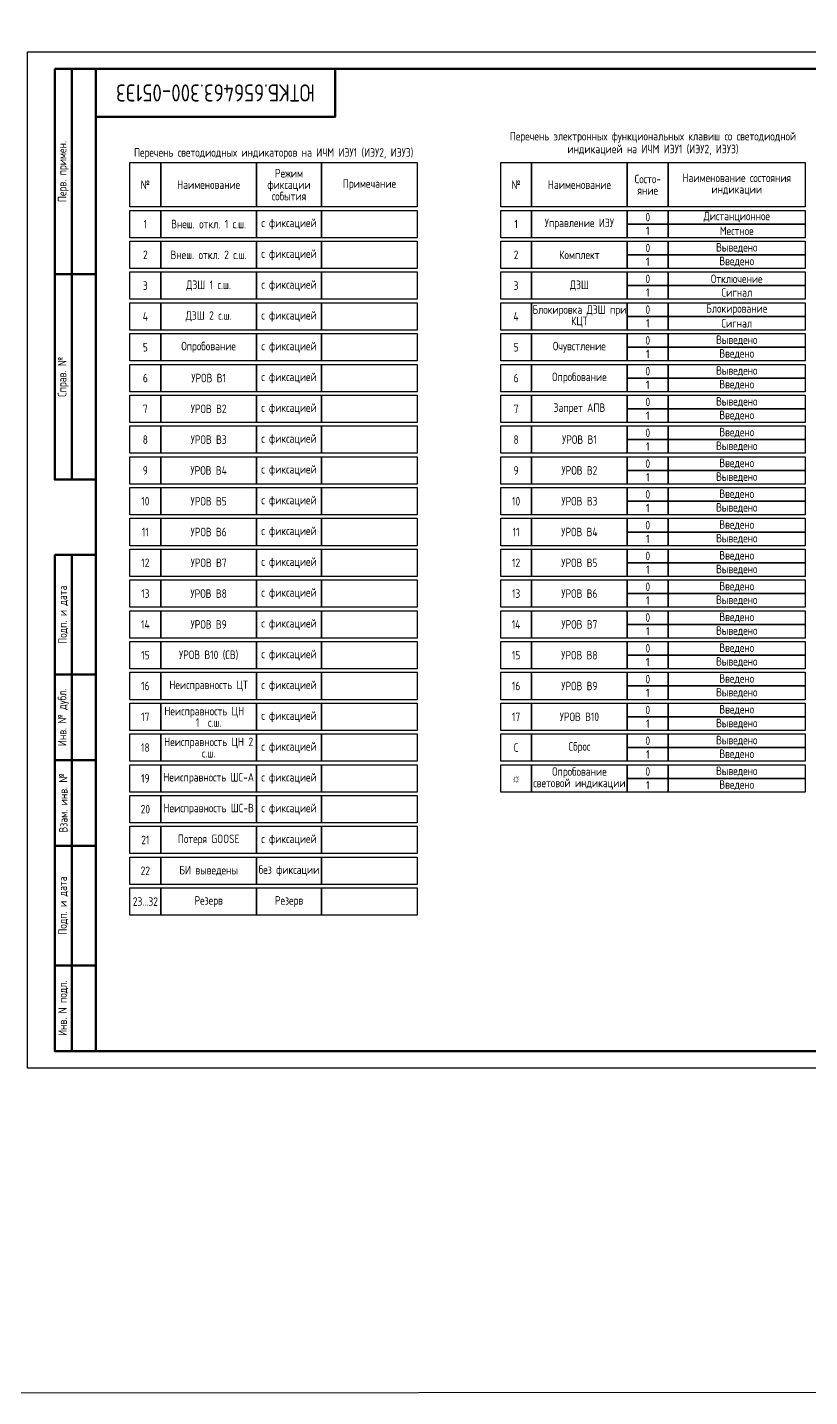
# Model space of a CAD drawing. Header units: millimetres. Extents: x -1043 to 5194, y -96 to 618.
# Drawn here: x 0 to 228.7, y -96 to 304.1 of the extents above; entities that cross this region are included whole.
import ezdxf

# ---------------------------------------------------------------- set-up
doc = ezdxf.new("R2010")
doc.units = ezdxf.units.MM
doc.styles.add('Gost_type_A', font='GOST_A.TTF')

# ---------------------------------------------------------------- blocks, each defined once
blk = doc.blocks.new('Штамп угловой верхний')
at = {"lineweight": 50}
blk.add_lwpolyline([(0, 0), (70, 0), (70, -14), (0, -14)], close=True, dxfattribs=at)
blk = doc.blocks.new('Формат_А3')
blk.add_lwpolyline([(-420, 297), (0, 297), (0, 0), (-420, 0)], close=True)
at = {"lineweight": 50}
blk.add_lwpolyline([(-400, 292), (-5, 292), (-5, 5), (-400, 5)], close=True, dxfattribs=at)
blk = doc.blocks.new('Штамп левый верхний')
at = {"lineweight": 50}
for points in [[(-12, 0), (-7, 0), (-7, -60), (-12, -60)], [(-7, 0), (0, 0), (0, -60), (-7, -60)], [(-12, -60), (-7, -60), (-7, -120), (-12, -120)], [(-7, -60), (0, -60), (0, -120), (-7, -120)]]:
    blk.add_lwpolyline(points, close=True, dxfattribs=at)
at = {"char_height": 2.5, "width": 60, "attachment_point": 5, "rotation": 90, "style": 'Gost_type_A'}
for s, insert in [('Перв. примен.', (-9.5, -30)), ('Справ. №', (-9.5, -90))]:
    blk.add_mtext(s, dxfattribs=dict(at, insert=insert))
blk = doc.blocks.new('Штамп левый нижний')
at = {"lineweight": 50}
for points in [[(-12, 145), (-7, 145), (-7, 110), (-12, 110)], [(-7, 145), (0, 145), (0, 110), (-7, 110)], [(-12, 110), (-7, 110), (-7, 85), (-12, 85)], [(-7, 110), (0, 110), (0, 85), (-7, 85)], [(-12, 85), (-7, 85), (-7, 60), (-12, 60)], [(-7, 85), (0, 85), (0, 60), (-7, 60)], [(-12, 60), (-7, 60), (-7, 25), (-12, 25)], [(-7, 60), (0, 60), (0, 25), (-7, 25)], [(-12, 25), (-7, 25), (-7, 0), (-12, 0)], [(-7, 25), (0, 25), (0, 0), (-7, 0)]]:
    blk.add_lwpolyline(points, close=True, dxfattribs=at)
at = {"char_height": 2.5, "attachment_point": 5, "rotation": 90, "style": 'Gost_type_A'}
for s, insert, width in [('Подп. и дата', (-9.5, 127.5), 35), ('Инв. № дубл.', (-9.5, 97.5), 25), ('Взам. инв. №', (-9.5, 72.5), 25), ('Подп. и дата', (-9.5, 42.5), 35), ('Инв. N подл.', (-9.5, 12.5), 25)]:
    blk.add_mtext(s, dxfattribs=dict(at, insert=insert, width=width))

msp = doc.modelspace()

# ---------------------------------------------------------------- linework, layer by layer
for points in [[(-1042.57, 612), (5193.89, 618), (5193.89, -90), (-1042.57, -96)], [(29.99, 264.67), (38.99, 264.67), (38.99, 251.67), (29.99, 251.67)], [(38.99, 264.67), (66.99, 264.67), (66.99, 251.67), (38.99, 251.67)], [(66.99, 264.67), (85.99, 264.67), (85.99, 251.67), (66.99, 251.67)], [(85.99, 264.67), (113.99, 264.67), (113.99, 251.67), (85.99, 251.67)], [(138.38, 264.67), (147.38, 264.67), (147.38, 251.67), (138.38, 251.67)], [(147.38, 264.67), (175.38, 264.67), (175.38, 251.67), (147.38, 251.67)], [(175.38, 264.67), (187.38, 264.67), (187.38, 251.67), (175.38, 251.67)], [(187.38, 264.67), (227.38, 264.67), (227.38, 251.67), (187.38, 251.67)], [(29.99, 250.67), (38.99, 250.67), (38.99, 242.67), (29.99, 242.67)], [(38.99, 250.67), (66.99, 250.67), (66.99, 242.67), (38.99, 242.67)], [(66.99, 250.67), (85.99, 250.67), (85.99, 242.67), (66.99, 242.67)], [(85.99, 250.67), (113.99, 250.67), (113.99, 242.67), (85.99, 242.67)], [(138.38, 250.67), (147.38, 250.67), (147.38, 242.67), (138.38, 242.67)], [(147.38, 250.67), (175.38, 250.67), (175.38, 242.67), (147.38, 242.67)], [(175.38, 250.67), (187.38, 250.67), (187.38, 246.67), (175.38, 246.67)], [(187.38, 250.67), (227.38, 250.67), (227.38, 246.67), (187.38, 246.67)], [(175.38, 246.67), (187.38, 246.67), (187.38, 242.67), (175.38, 242.67)], [(187.38, 246.67), (227.38, 246.67), (227.38, 242.67), (187.38, 242.67)], [(29.99, 241.67), (38.99, 241.67), (38.99, 233.67), (29.99, 233.67)], [(38.99, 241.67), (66.99, 241.67), (66.99, 233.67), (38.99, 233.67)], [(66.99, 241.67), (85.99, 241.67), (85.99, 233.67), (66.99, 233.67)], [(85.99, 241.67), (113.99, 241.67), (113.99, 233.67), (85.99, 233.67)], [(138.38, 241.67), (147.38, 241.67), (147.38, 233.67), (138.38, 233.67)], [(147.38, 241.67), (175.38, 241.67), (175.38, 233.67), (147.38, 233.67)], [(175.38, 241.67), (187.38, 241.67), (187.38, 237.67), (175.38, 237.67)], [(187.38, 241.67), (227.38, 241.67), (227.38, 237.67), (187.38, 237.67)], [(175.38, 237.67), (187.38, 237.67), (187.38, 233.67), (175.38, 233.67)], [(187.38, 237.67), (227.38, 237.67), (227.38, 233.67), (187.38, 233.67)], [(29.99, 232.67), (38.99, 232.67), (38.99, 224.67), (29.99, 224.67)], [(38.99, 232.67), (66.99, 232.67), (66.99, 224.67), (38.99, 224.67)], [(66.99, 232.67), (85.99, 232.67), (85.99, 224.67), (66.99, 224.67)], [(85.99, 232.67), (113.99, 232.67), (113.99, 224.67), (85.99, 224.67)], [(138.38, 232.67), (147.38, 232.67), (147.38, 224.67), (138.38, 224.67)], [(147.38, 232.67), (175.38, 232.67), (175.38, 224.67), (147.38, 224.67)], [(175.38, 232.67), (187.38, 232.67), (187.38, 228.67), (175.38, 228.67)], [(187.38, 232.67), (227.38, 232.67), (227.38, 228.67), (187.38, 228.67)], [(175.38, 228.67), (187.38, 228.67), (187.38, 224.67), (175.38, 224.67)], [(187.38, 228.67), (227.38, 228.67), (227.38, 224.67), (187.38, 224.67)], [(29.99, 223.67), (38.99, 223.67), (38.99, 215.67), (29.99, 215.67)], [(38.99, 223.67), (66.99, 223.67), (66.99, 215.67), (38.99, 215.67)], [(66.99, 223.67), (85.99, 223.67), (85.99, 215.67), (66.99, 215.67)], [(85.99, 223.67), (113.99, 223.67), (113.99, 215.67), (85.99, 215.67)], [(138.38, 223.67), (147.38, 223.67), (147.38, 215.67), (138.38, 215.67)], [(147.38, 223.67), (175.38, 223.67), (175.38, 215.67), (147.38, 215.67)], [(175.38, 223.67), (187.38, 223.67), (187.38, 219.67), (175.38, 219.67)], [(187.38, 223.67), (227.38, 223.67), (227.38, 219.67), (187.38, 219.67)], [(175.38, 219.67), (187.38, 219.67), (187.38, 215.67), (175.38, 215.67)], [(187.38, 219.67), (227.38, 219.67), (227.38, 215.67), (187.38, 215.67)], [(29.99, 214.67), (38.99, 214.67), (38.99, 206.67), (29.99, 206.67)], [(38.99, 214.67), (66.99, 214.67), (66.99, 206.67), (38.99, 206.67)], [(66.99, 214.67), (85.99, 214.67), (85.99, 206.67), (66.99, 206.67)], [(85.99, 214.67), (113.99, 214.67), (113.99, 206.67), (85.99, 206.67)], [(138.38, 214.67), (147.38, 214.67), (147.38, 206.67), (138.38, 206.67)], [(147.38, 214.67), (175.38, 214.67), (175.38, 206.67), (147.38, 206.67)], [(175.38, 214.67), (187.38, 214.67), (187.38, 210.67), (175.38, 210.67)], [(187.38, 214.67), (227.38, 214.67), (227.38, 210.67), (187.38, 210.67)], [(175.38, 210.67), (187.38, 210.67), (187.38, 206.67), (175.38, 206.67)], [(187.38, 210.67), (227.38, 210.67), (227.38, 206.67), (187.38, 206.67)], [(29.99, 205.67), (38.99, 205.67), (38.99, 197.67), (29.99, 197.67)], [(38.99, 205.67), (66.99, 205.67), (66.99, 197.67), (38.99, 197.67)], [(66.99, 205.67), (85.99, 205.67), (85.99, 197.67), (66.99, 197.67)], [(85.99, 205.67), (113.99, 205.67), (113.99, 197.67), (85.99, 197.67)], [(138.38, 205.67), (147.38, 205.67), (147.38, 197.67), (138.38, 197.67)], [(147.38, 205.67), (175.38, 205.67), (175.38, 197.67), (147.38, 197.67)], [(175.38, 205.67), (187.38, 205.67), (187.38, 201.67), (175.38, 201.67)], [(187.38, 205.67), (227.38, 205.67), (227.38, 201.67), (187.38, 201.67)], [(175.38, 201.67), (187.38, 201.67), (187.38, 197.67), (175.38, 197.67)], [(187.38, 201.67), (227.38, 201.67), (227.38, 197.67), (187.38, 197.67)], [(29.99, 196.67), (38.99, 196.67), (38.99, 188.67), (29.99, 188.67)], [(38.99, 196.67), (66.99, 196.67), (66.99, 188.67), (38.99, 188.67)], [(66.99, 196.67), (85.99, 196.67), (85.99, 188.67), (66.99, 188.67)], [(85.99, 196.67), (113.99, 196.67), (113.99, 188.67), (85.99, 188.67)], [(138.38, 196.67), (147.38, 196.67), (147.38, 188.67), (138.38, 188.67)], [(147.38, 196.67), (175.38, 196.67), (175.38, 188.67), (147.38, 188.67)], [(175.38, 196.67), (187.38, 196.67), (187.38, 192.67), (175.38, 192.67)], [(187.38, 196.67), (227.38, 196.67), (227.38, 192.67), (187.38, 192.67)], [(175.38, 192.67), (187.38, 192.67), (187.38, 188.67), (175.38, 188.67)], [(187.38, 192.67), (227.38, 192.67), (227.38, 188.67), (187.38, 188.67)], [(29.99, 187.67), (38.99, 187.67), (38.99, 179.67), (29.99, 179.67)], [(38.99, 187.67), (66.99, 187.67), (66.99, 179.67), (38.99, 179.67)], [(66.99, 187.67), (85.99, 187.67), (85.99, 179.67), (66.99, 179.67)], [(85.99, 187.67), (113.99, 187.67), (113.99, 179.67), (85.99, 179.67)], [(138.38, 187.67), (147.38, 187.67), (147.38, 179.67), (138.38, 179.67)], [(147.38, 187.67), (175.38, 187.67), (175.38, 179.67), (147.38, 179.67)], [(175.38, 187.67), (187.38, 187.67), (187.38, 183.67), (175.38, 183.67)], [(187.38, 187.67), (227.38, 187.67), (227.38, 183.67), (187.38, 183.67)], [(175.38, 183.67), (187.38, 183.67), (187.38, 179.67), (175.38, 179.67)], [(187.38, 183.67), (227.38, 183.67), (227.38, 179.67), (187.38, 179.67)], [(29.99, 178.67), (38.99, 178.67), (38.99, 170.67), (29.99, 170.67)], [(38.99, 178.67), (66.99, 178.67), (66.99, 170.67), (38.99, 170.67)], [(66.99, 178.67), (85.99, 178.67), (85.99, 170.67), (66.99, 170.67)], [(85.99, 178.67), (113.99, 178.67), (113.99, 170.67), (85.99, 170.67)], [(138.38, 178.67), (147.38, 178.67), (147.38, 170.67), (138.38, 170.67)], [(147.38, 178.67), (175.38, 178.67), (175.38, 170.67), (147.38, 170.67)], [(175.38, 178.67), (187.38, 178.67), (187.38, 174.67), (175.38, 174.67)], [(187.38, 178.67), (227.38, 178.67), (227.38, 174.67), (187.38, 174.67)], [(175.38, 174.67), (187.38, 174.67), (187.38, 170.67), (175.38, 170.67)], [(187.38, 174.67), (227.38, 174.67), (227.38, 170.67), (187.38, 170.67)], [(29.99, 169.67), (38.99, 169.67), (38.99, 161.67), (29.99, 161.67)], [(38.99, 169.67), (66.99, 169.67), (66.99, 161.67), (38.99, 161.67)], [(66.99, 169.67), (85.99, 169.67), (85.99, 161.67), (66.99, 161.67)], [(85.99, 169.67), (113.99, 169.67), (113.99, 161.67), (85.99, 161.67)], [(138.38, 169.67), (147.38, 169.67), (147.38, 161.67), (138.38, 161.67)], [(147.38, 169.67), (175.38, 169.67), (175.38, 161.67), (147.38, 161.67)], [(175.38, 169.67), (187.38, 169.67), (187.38, 165.67), (175.38, 165.67)], [(187.38, 169.67), (227.38, 169.67), (227.38, 165.67), (187.38, 165.67)], [(175.38, 165.67), (187.38, 165.67), (187.38, 161.67), (175.38, 161.67)], [(187.38, 165.67), (227.38, 165.67), (227.38, 161.67), (187.38, 161.67)], [(29.99, 160.67), (38.99, 160.67), (38.99, 152.67), (29.99, 152.67)], [(38.99, 160.67), (66.99, 160.67), (66.99, 152.67), (38.99, 152.67)], [(66.99, 160.67), (85.99, 160.67), (85.99, 152.67), (66.99, 152.67)], [(85.99, 160.67), (113.99, 160.67), (113.99, 152.67), (85.99, 152.67)], [(138.38, 160.67), (147.38, 160.67), (147.38, 152.67), (138.38, 152.67)], [(147.38, 160.67), (175.38, 160.67), (175.38, 152.67), (147.38, 152.67)], [(175.38, 160.67), (187.38, 160.67), (187.38, 156.67), (175.38, 156.67)], [(187.38, 160.67), (227.38, 160.67), (227.38, 156.67), (187.38, 156.67)], [(175.38, 156.67), (187.38, 156.67), (187.38, 152.67), (175.38, 152.67)], [(187.38, 156.67), (227.38, 156.67), (227.38, 152.67), (187.38, 152.67)], [(29.99, 151.67), (38.99, 151.67), (38.99, 143.67), (29.99, 143.67)], [(38.99, 151.67), (66.99, 151.67), (66.99, 143.67), (38.99, 143.67)], [(66.99, 151.67), (85.99, 151.67), (85.99, 143.67), (66.99, 143.67)], [(85.99, 151.67), (113.99, 151.67), (113.99, 143.67), (85.99, 143.67)], [(138.38, 151.67), (147.38, 151.67), (147.38, 143.67), (138.38, 143.67)], [(147.38, 151.67), (175.38, 151.67), (175.38, 143.67), (147.38, 143.67)], [(175.38, 151.67), (187.38, 151.67), (187.38, 147.67), (175.38, 147.67)], [(187.38, 151.67), (227.38, 151.67), (227.38, 147.67), (187.38, 147.67)], [(175.38, 147.67), (187.38, 147.67), (187.38, 143.67), (175.38, 143.67)], [(187.38, 147.67), (227.38, 147.67), (227.38, 143.67), (187.38, 143.67)], [(29.99, 142.67), (38.99, 142.67), (38.99, 134.67), (29.99, 134.67)], [(38.99, 142.67), (66.99, 142.67), (66.99, 134.67), (38.99, 134.67)], [(66.99, 142.67), (85.99, 142.67), (85.99, 134.67), (66.99, 134.67)], [(85.99, 142.67), (113.99, 142.67), (113.99, 134.67), (85.99, 134.67)], [(138.38, 142.67), (147.38, 142.67), (147.38, 134.67), (138.38, 134.67)], [(147.38, 142.67), (175.38, 142.67), (175.38, 134.67), (147.38, 134.67)], [(175.38, 142.67), (187.38, 142.67), (187.38, 138.67), (175.38, 138.67)], [(187.38, 142.67), (227.38, 142.67), (227.38, 138.67), (187.38, 138.67)], [(175.38, 138.67), (187.38, 138.67), (187.38, 134.67), (175.38, 134.67)], [(187.38, 138.67), (227.38, 138.67), (227.38, 134.67), (187.38, 134.67)], [(29.99, 133.67), (38.99, 133.67), (38.99, 125.67), (29.99, 125.67)], [(38.99, 133.67), (66.99, 133.67), (66.99, 125.67), (38.99, 125.67)], [(66.99, 133.67), (85.99, 133.67), (85.99, 125.67), (66.99, 125.67)], [(85.99, 133.67), (113.99, 133.67), (113.99, 125.67), (85.99, 125.67)], [(138.38, 133.67), (147.38, 133.67), (147.38, 125.67), (138.38, 125.67)], [(147.38, 133.67), (175.38, 133.67), (175.38, 125.67), (147.38, 125.67)], [(175.38, 133.67), (187.38, 133.67), (187.38, 129.67), (175.38, 129.67)], [(187.38, 133.67), (227.38, 133.67), (227.38, 129.67), (187.38, 129.67)], [(175.38, 129.67), (187.38, 129.67), (187.38, 125.67), (175.38, 125.67)], [(187.38, 129.67), (227.38, 129.67), (227.38, 125.67), (187.38, 125.67)], [(29.99, 124.67), (38.99, 124.67), (38.99, 116.67), (29.99, 116.67)], [(38.99, 124.67), (66.99, 124.67), (66.99, 116.67), (38.99, 116.67)], [(66.99, 124.67), (85.99, 124.67), (85.99, 116.67), (66.99, 116.67)], [(85.99, 124.67), (113.99, 124.67), (113.99, 116.67), (85.99, 116.67)], [(138.38, 124.67), (147.38, 124.67), (147.38, 116.67), (138.38, 116.67)], [(147.38, 124.67), (175.38, 124.67), (175.38, 116.67), (147.38, 116.67)], [(175.38, 124.67), (187.38, 124.67), (187.38, 120.67), (175.38, 120.67)], [(187.38, 124.67), (227.38, 124.67), (227.38, 120.67), (187.38, 120.67)], [(175.38, 120.67), (187.38, 120.67), (187.38, 116.67), (175.38, 116.67)], [(187.38, 120.67), (227.38, 120.67), (227.38, 116.67), (187.38, 116.67)], [(29.99, 115.67), (38.99, 115.67), (38.99, 107.67), (29.99, 107.67)], [(38.99, 115.67), (66.99, 115.67), (66.99, 107.67), (38.99, 107.67)], [(66.99, 115.67), (85.99, 115.67), (85.99, 107.67), (66.99, 107.67)], [(85.99, 115.67), (113.99, 115.67), (113.99, 107.67), (85.99, 107.67)], [(138.38, 115.67), (147.38, 115.67), (147.38, 107.67), (138.38, 107.67)], [(147.38, 115.67), (175.38, 115.67), (175.38, 107.67), (147.38, 107.67)], [(175.38, 115.67), (187.38, 115.67), (187.38, 111.67), (175.38, 111.67)], [(187.38, 115.67), (227.38, 115.67), (227.38, 111.67), (187.38, 111.67)], [(175.38, 111.67), (187.38, 111.67), (187.38, 107.67), (175.38, 107.67)], [(187.38, 111.67), (227.38, 111.67), (227.38, 107.67), (187.38, 107.67)], [(29.99, 106.67), (38.99, 106.67), (38.99, 98.67), (29.99, 98.67)], [(38.99, 106.67), (66.99, 106.67), (66.99, 98.67), (38.99, 98.67)], [(66.99, 106.67), (85.99, 106.67), (85.99, 98.67), (66.99, 98.67)], [(85.99, 106.67), (113.99, 106.67), (113.99, 98.67), (85.99, 98.67)], [(138.38, 106.67), (147.38, 106.67), (147.38, 98.67), (138.38, 98.67)], [(147.38, 106.67), (175.38, 106.67), (175.38, 98.67), (147.38, 98.67)], [(175.38, 106.67), (187.38, 106.67), (187.38, 102.67), (175.38, 102.67)], [(187.38, 106.67), (227.38, 106.67), (227.38, 102.67), (187.38, 102.67)], [(175.38, 102.67), (187.38, 102.67), (187.38, 98.67), (175.38, 98.67)], [(187.38, 102.67), (227.38, 102.67), (227.38, 98.67), (187.38, 98.67)], [(29.99, 97.67), (38.99, 97.67), (38.99, 89.67), (29.99, 89.67)], [(38.99, 97.67), (66.99, 97.67), (66.99, 89.67), (38.99, 89.67)], [(66.99, 97.67), (85.99, 97.67), (85.99, 89.67), (66.99, 89.67)], [(85.99, 97.67), (113.99, 97.67), (113.99, 89.67), (85.99, 89.67)], [(138.38, 97.67), (147.38, 97.67), (147.38, 89.67), (138.38, 89.67)], [(147.38, 97.67), (175.38, 97.67), (175.38, 89.67), (147.38, 89.67)], [(175.38, 97.67), (187.38, 97.67), (187.38, 93.67), (175.38, 93.67)], [(187.38, 97.67), (227.38, 97.67), (227.38, 93.67), (187.38, 93.67)], [(175.38, 93.67), (187.38, 93.67), (187.38, 89.67), (175.38, 89.67)], [(187.38, 93.67), (227.38, 93.67), (227.38, 89.67), (187.38, 89.67)], [(29.99, 88.67), (38.99, 88.67), (38.99, 80.67), (29.99, 80.67)], [(38.99, 88.67), (66.99, 88.67), (66.99, 80.67), (38.99, 80.67)], [(66.99, 88.67), (85.99, 88.67), (85.99, 80.67), (66.99, 80.67)], [(85.99, 88.67), (113.99, 88.67), (113.99, 80.67), (85.99, 80.67)], [(138.38, 88.67), (147.38, 88.67), (147.38, 80.67), (138.38, 80.67)], [(147.38, 88.67), (175.38, 88.67), (175.38, 80.67), (147.38, 80.67)], [(175.38, 88.67), (187.38, 88.67), (187.38, 84.67), (175.38, 84.67)], [(187.38, 88.67), (227.38, 88.67), (227.38, 84.67), (187.38, 84.67)], [(175.38, 84.67), (187.38, 84.67), (187.38, 80.67), (175.38, 80.67)], [(187.38, 84.67), (227.38, 84.67), (227.38, 80.67), (187.38, 80.67)], [(29.99, 79.67), (38.99, 79.67), (38.99, 71.67), (29.99, 71.67)], [(38.99, 79.67), (66.99, 79.67), (66.99, 71.67), (38.99, 71.67)], [(66.99, 79.67), (85.99, 79.67), (85.99, 71.67), (66.99, 71.67)], [(85.99, 79.67), (113.99, 79.67), (113.99, 71.67), (85.99, 71.67)], [(29.99, 70.67), (38.99, 70.67), (38.99, 62.67), (29.99, 62.67)], [(38.99, 70.67), (66.99, 70.67), (66.99, 62.67), (38.99, 62.67)], [(66.99, 70.67), (85.99, 70.67), (85.99, 62.67), (66.99, 62.67)], [(85.99, 70.67), (113.99, 70.67), (113.99, 62.67), (85.99, 62.67)], [(29.99, 61.67), (38.99, 61.67), (38.99, 53.67), (29.99, 53.67)], [(38.99, 61.67), (66.99, 61.67), (66.99, 53.67), (38.99, 53.67)], [(66.99, 61.67), (85.99, 61.67), (85.99, 53.67), (66.99, 53.67)], [(85.99, 61.67), (113.99, 61.67), (113.99, 53.67), (85.99, 53.67)], [(29.99, 52.67), (38.99, 52.67), (38.99, 44.67), (29.99, 44.67)], [(38.99, 52.67), (66.99, 52.67), (66.99, 44.67), (38.99, 44.67)], [(66.99, 52.67), (85.99, 52.67), (85.99, 44.67), (66.99, 44.67)], [(85.99, 52.67), (113.99, 52.67), (113.99, 44.67), (85.99, 44.67)]]:
    msp.add_lwpolyline(points, close=True)

# ---------------------------------------------------------------- block references
for name, p in [('Формат_А3', (420, 0)), ('Штамп левый верхний', (20, 292)), ('Штамп угловой верхний', (20, 292)), ('Штамп левый нижний', (20, 5))]:
    msp.add_blockref(name, p)

# ---------------------------------------------------------------- texts
at = {"insert": (55, 285), "char_height": 5, "width": 70, "attachment_point": 5, "rotation": 180, "style": 'Gost_type_A'}
msp.add_mtext('ЮТКБ.656463.300-051Э3', dxfattribs=at)
at = {"char_height": 2.5, "style": 'Gost_type_A'}
for s, insert, width, attachment_point, line_spacing_factor in [('Перечень электронных функциональных клавиш со светодиодной индикацией на ИЧМ ИЭУ1 (ИЭУ2, ИЭУ3)', (182.88, 266.67), 89, 8, 0.9), ('Перечень светодиодных индикаторов на ИЧМ ИЭУ1 (ИЭУ2, ИЭУ3) ', (71.99, 265.67), 84, 8, 0.9), ('Режим\\Pфиксации события', (76.49, 258.17), 19, 5, 0.8), ('Состо- яние', (181.38, 258.17), 12, 5, 0.8), ('Наименование состояния индикации', (207.38, 258.17), 40, 5, 0.8), ('№ ', (34.49, 258.17), 9, 5, 0.8), ('Наименование ', (52.99, 258.17), 28, 5, 0.8), ('Примечание', (99.99, 258.17), 28, 5, 0.8), ('№ ', (142.88, 258.17), 9, 5, 0.8), ('Наименование ', (161.38, 258.17), 28, 5, 0.8), ('с фиксацией', (76.49, 246.67), 19, 5, 0.8), ('Управление ИЭУ', (161.38, 246.67), 28, 5, 0.8), ('0', (181.38, 248.67), 12, 5, 0.8), ('Дистанционное', (207.38, 248.67), 40, 5, 0.8), ('1', (34.49, 246.67), 9, 5, 0.8), ('Внеш. откл. 1 с.ш. ', (52.99, 246.67), 28, 5, 0.8), ('1', (142.88, 246.67), 9, 5, 0.8), ('1', (181.38, 244.67), 12, 5, 0.8), ('Местное', (207.38, 244.67), 40, 5, 0.8), ('0', (181.38, 239.67), 12, 5, 0.8), ('Выведено', (207.38, 239.67), 40, 5, 0.8), ('2', (34.49, 237.67), 9, 5, 0.8), ('Внеш. откл. 2 с.ш. ', (52.99, 237.67), 28, 5, 0.8), ('с фиксацией', (76.49, 237.67), 19, 5, 0.8), ('2', (142.88, 237.67), 9, 5, 0.8), ('Комплект', (161.38, 237.67), 28, 5, 0.8), ('1', (181.38, 235.67), 12, 5, 0.8), ('Введено', (207.38, 235.67), 40, 5, 0.8), ('3', (34.49, 228.67), 9, 5, 0.8), ('ДЗШ 1 с.ш.', (52.99, 228.67), 28, 5, 0.8), ('с фиксацией', (76.49, 228.67), 19, 5, 0.8), ('3', (142.88, 228.67), 9, 5, 0.8), ('ДЗШ', (161.38, 228.67), 28, 5, 0.8), ('0', (181.38, 230.67), 12, 5, 0.8), ('Отключение', (207.38, 230.67), 40, 5, 0.8), ('1', (181.38, 226.67), 12, 5, 0.8), ('Cигнал', (207.38, 226.67), 40, 5, 0.8), ('4', (34.49, 219.67), 9, 5, 0.8), ('ДЗШ 2 с.ш.', (52.99, 219.67), 28, 5, 0.8), ('с фиксацией', (76.49, 219.67), 19, 5, 0.8), ('4', (142.88, 219.67), 9, 5, 0.8), ('Блокировка ДЗШ при КЦТ ', (161.38, 219.67), 28, 5, 0.8), ('0', (181.38, 221.67), 12, 5, 0.8), ('Блокирование', (207.38, 221.67), 40, 5, 0.8), ('1', (181.38, 217.67), 12, 5, 0.8), ('Сигнал', (207.38, 217.67), 40, 5, 0.8), ('Опробование', (52.99, 210.67), 28, 5, 0.8), ('с фиксацией', (76.49, 210.67), 19, 5, 0.8), ('Очувстление ', (161.38, 210.67), 28, 5, 0.8), ('0', (181.38, 212.67), 12, 5, 0.8), ('Выведено', (207.38, 212.67), 40, 5, 0.8), ('5', (34.49, 210.67), 9, 5, 0.8), ('5', (142.88, 210.67), 9, 5, 0.8), ('1', (181.38, 208.67), 12, 5, 0.8), ('Введено', (207.38, 208.67), 40, 5, 0.8), ('0', (181.38, 203.67), 12, 5, 0.8), ('Выведено', (207.38, 203.67), 40, 5, 0.8), ('6', (34.49, 201.67), 9, 5, 0.8), ('УРОВ В1 ', (52.99, 201.67), 28, 5, 0.8), ('с фиксацией', (76.49, 201.67), 19, 5, 0.8), ('6', (142.88, 201.67), 9, 5, 0.8), ('Опробование ', (161.38, 201.67), 28, 5, 0.8), ('1', (181.38, 199.67), 12, 5, 0.8), ('Введено', (207.38, 199.67), 40, 5, 0.8), ('Выведено', (207.38, 194.67), 40, 5, 0.8), ('7', (34.49, 192.67), 9, 5, 0.8), ('УРОВ В2', (52.99, 192.67), 28, 5, 0.8), ('с фиксацией', (76.49, 192.67), 19, 5, 0.8), ('7', (142.88, 192.67), 9, 5, 0.8), ('Запрет АПВ ', (161.38, 192.67), 28, 5, 0.8), ('0', (181.38, 194.67), 12, 5, 0.8), ('Введено', (207.38, 190.67), 40, 5, 0.8), ('1', (181.38, 190.67), 12, 5, 0.8), ('8', (34.49, 183.67), 9, 5, 0.8), ('УРОВ В3', (52.99, 183.67), 28, 5, 0.8), ('с фиксацией', (76.49, 183.67), 19, 5, 0.8), ('8', (142.88, 183.67), 9, 5, 0.8), ('УРОВ В1 ', (161.38, 183.67), 26, 5, 0.8), ('0', (181.38, 185.67), 12, 5, 0.8), ('Введено', (207.38, 185.67), 40, 5, 0.8), ('1', (181.38, 181.67), 12, 5, 0.8), ('Выведено', (207.38, 181.67), 40, 5, 0.8), ('с фиксацией', (76.49, 174.67), 19, 5, 0.8), ('0', (181.38, 176.67), 12, 5, 0.8), ('Введено', (207.38, 176.67), 40, 5, 0.8), ('9', (34.49, 174.67), 9, 5, 0.8), ('УРОВ В4', (52.99, 174.67), 28, 5, 0.8), ('9', (142.88, 174.67), 9, 5, 0.8), ('УРОВ В2', (161.38, 174.67), 28, 5, 0.8), ('1', (181.38, 172.67), 12, 5, 0.8), ('Выведено', (207.38, 172.67), 40, 5, 0.8), ('0', (181.38, 167.67), 12, 5, 0.8), ('Введено', (207.38, 167.67), 40, 5, 0.8), ('10', (34.49, 165.67), 9, 5, 0.8), ('УРОВ В5', (52.99, 165.67), 26, 5, 0.8), ('с фиксацией', (76.49, 165.67), 19, 5, 0.8), ('10', (142.88, 165.67), 9, 5, 0.8), ('УРОВ В3 ', (161.38, 165.67), 28, 5, 0.8), ('1', (181.38, 163.67), 12, 5, 0.8), ('Выведено', (207.38, 163.67), 40, 5, 0.8), ('Введено', (207.38, 158.67), 40, 5, 0.8), ('11', (34.49, 156.67), 9, 5, 0.8), ('УРОВ В6', (52.99, 156.67), 26, 5, 0.8), ('с фиксацией', (76.49, 156.67), 19, 5, 0.8), ('11', (142.88, 156.67), 9, 5, 0.8), ('УРОВ В4', (161.38, 156.67), 26, 5, 0.8), ('0', (181.38, 158.67), 12, 5, 0.8), ('Выведено', (207.38, 154.67), 40, 5, 0.8), ('1', (181.38, 154.67), 12, 5, 0.8), ('12', (34.49, 147.67), 9, 5, 0.8), ('УРОВ В7', (52.99, 147.67), 26, 5, 0.8), ('с фиксацией', (76.49, 147.67), 19, 5, 0.8), ('12', (142.88, 147.67), 9, 5, 0.8), ('УРОВ В5', (161.38, 147.67), 26, 5, 0.8), ('0', (181.38, 149.67), 12, 5, 0.8), ('Введено', (207.38, 149.67), 40, 5, 0.8), ('1', (181.38, 145.67), 12, 5, 0.8), ('Выведено', (207.38, 145.67), 40, 5, 0.8), ('с фиксацией', (76.49, 138.67), 19, 5, 0.8), ('0', (181.38, 140.67), 12, 5, 0.8), ('Введено', (207.38, 140.67), 40, 5, 0.8), ('13', (34.49, 138.67), 9, 5, 0.8), ('УРОВ В8', (52.99, 138.67), 26, 5, 0.8), ('13', (142.88, 138.67), 9, 5, 0.8), ('УРОВ В6 ', (161.38, 138.67), 28, 5, 0.8), ('1', (181.38, 136.67), 12, 5, 0.8), ('Выведено', (207.38, 136.67), 40, 5, 0.8), ('0', (181.38, 131.67), 12, 5, 0.8), ('Введено', (207.38, 131.67), 40, 5, 0.8), ('14', (34.49, 129.67), 9, 5, 0.8), ('УРОВ В9', (52.99, 129.67), 28, 5, 0.8), ('с фиксацией', (76.49, 129.67), 19, 5, 0.8), ('14', (142.88, 129.67), 9, 5, 0.8), ('УРОВ В7', (161.38, 129.67), 28, 5, 0.8), ('1', (181.38, 127.67), 12, 5, 0.8), ('Выведено', (207.38, 127.67), 40, 5, 0.8), ('Введено', (207.38, 122.67), 40, 5, 0.8), ('15', (34.49, 120.67), 9, 5, 0.8), ('УРОВ В10 (СВ)', (52.99, 120.67), 28, 5, 0.8), ('с фиксацией', (76.49, 120.67), 19, 5, 0.8), ('15', (142.88, 120.67), 9, 5, 0.8), ('УРОВ В8', (161.38, 120.67), 28, 5, 0.8), ('0', (181.38, 122.67), 12, 5, 0.8), ('Выведено', (207.38, 118.67), 40, 5, 0.8), ('1', (181.38, 118.67), 12, 5, 0.8), ('16', (34.49, 111.67), 9, 5, 0.8), ('Неисправность ЦТ', (52.99, 111.67), 28, 5, 0.8), ('с фиксацией', (76.49, 111.67), 19, 5, 0.8), ('16', (142.88, 111.67), 9, 5, 0.8), ('УРОВ В9 ', (161.38, 111.67), 28, 5, 0.8), ('0', (181.38, 113.67), 12, 5, 0.8), ('Введено', (207.38, 113.67), 40, 5, 0.8), ('1', (181.38, 109.67), 12, 5, 0.8), ('Выведено', (207.38, 109.67), 40, 5, 0.8), ('Неисправность ЦН    1  с.ш.', (52.99, 102.67), 28, 5, 0.8), ('с фиксацией', (76.49, 102.67), 19, 5, 0.8), ('0', (181.38, 104.67), 12, 5, 0.8), ('Введено', (207.38, 104.67), 40, 5, 0.8), ('17', (34.49, 102.67), 9, 5, 0.8), ('17', (142.88, 102.67), 9, 5, 0.8), ('УРОВ В10 ', (161.38, 102.67), 28, 5, 0.8), ('1', (181.38, 100.67), 12, 5, 0.8), ('Выведено', (207.38, 100.67), 40, 5, 0.8), ('Неисправность ЦН 2 с.ш.', (52.99, 93.67), 26, 5, 0.8), ('0', (181.38, 95.67), 12, 5, 0.8), ('Выведено', (207.38, 95.67), 40, 5, 0.8), ('18', (34.49, 93.67), 9, 5, 0.8), ('с фиксацией', (76.49, 93.67), 19, 5, 0.8), ('C', (142.88, 93.67), 9, 5, 0.8), ('Сброс', (161.38, 93.67), 28, 5, 0.8), ('1', (181.38, 91.67), 12, 5, 0.8), ('Введено', (207.38, 91.67), 40, 5, 0.8), ('Выведено', (207.38, 86.67), 40, 5, 0.8), ('19', (34.49, 84.67), 9, 5, 0.8), ('Неисправность ШС-А', (52.99, 84.67), 26, 5, 0.8), ('с фиксацией', (76.49, 84.67), 19, 5, 0.8), ('☼', (142.88, 84.67), 9, 5, 0.8), ('Опробование световой индикации', (161.38, 84.67), 28, 5, 0.8), ('0', (181.38, 86.67), 12, 5, 0.8), ('Введено', (207.38, 82.67), 40, 5, 0.8), ('1', (181.38, 82.67), 12, 5, 0.8), ('20', (34.49, 75.67), 9, 5, 0.8), ('Неисправность ШС-В', (52.99, 75.67), 26, 5, 0.8), ('с фиксацией', (76.49, 75.67), 19, 5, 0.8), ('Потеря GOOSE', (52.99, 66.67), 26, 5, 0.8), ('с фиксацией', (76.49, 66.67), 19, 5, 0.8), ('21', (34.49, 66.67), 9, 5, 0.8), ('22', (34.49, 57.67), 9, 5, 0.8), ('БИ выведены', (52.99, 57.67), 26, 5, 0.8), ('без фиксации', (76.49, 57.67), 19, 5, 0.8), ('23...32', (34.49, 48.67), 9, 5, 0.8), ('Резерв', (52.99, 48.67), 28, 5, 0.8), ('Резерв', (76.49, 48.67), 19, 5, 0.8)]:
    msp.add_mtext(s, dxfattribs=dict(at, insert=insert, width=width, attachment_point=attachment_point, line_spacing_factor=line_spacing_factor))

doc.saveas('drawing.dxf')
